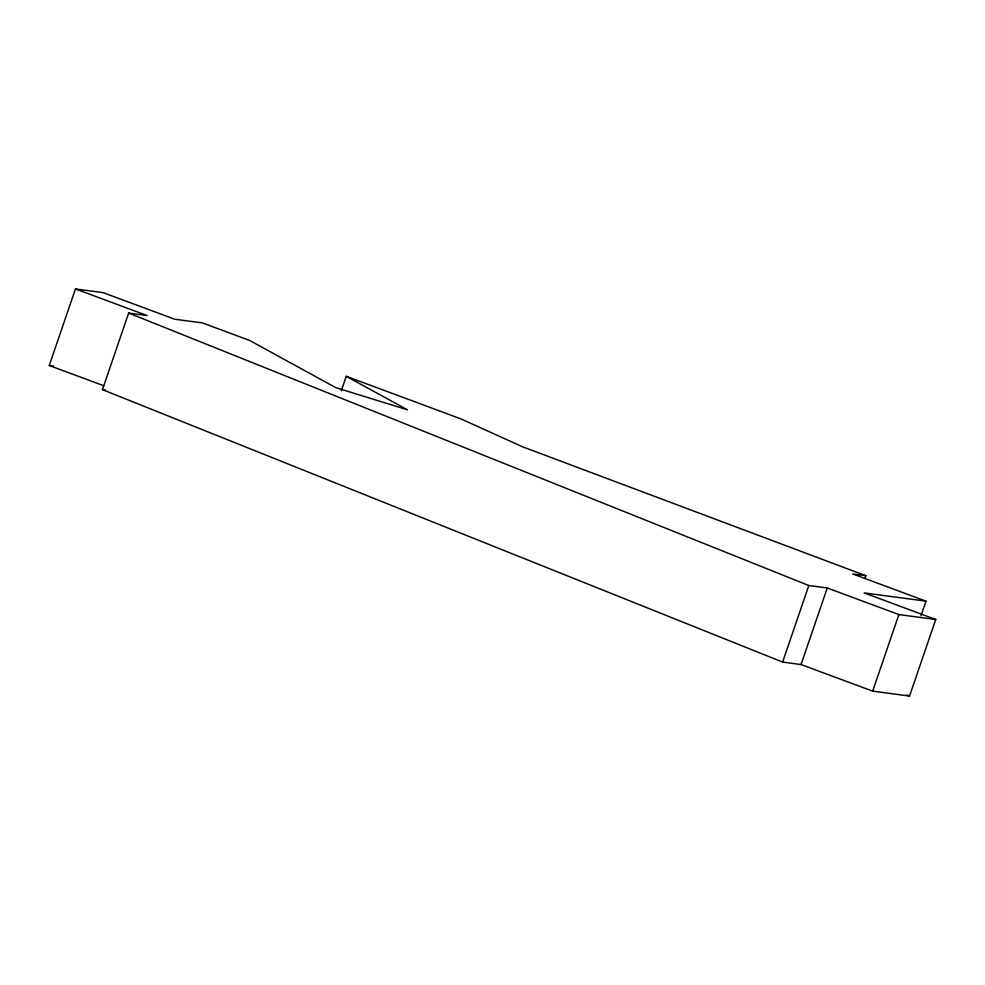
<?xml version="1.0" encoding="UTF-8"?>
<svg xmlns="http://www.w3.org/2000/svg" width="985" height="985" viewBox="0 0 985 985"><rect width="100%" height="100%" fill="white"/><g stroke="black" fill="none" stroke-linecap="round" stroke-linejoin="round"><path stroke-width="1.48" d="M103.696 385.714L49.25 365.509L75.463 288.937L103.105 292.631L174.751 319.226L202.393 322.92L249.55 340.416L335.823 387.634L407.458 409.809L346.264 376.319L341.315 390.774M921.061 615.613L926.011 601.17L864.116 592.908L935.75 619.491L909.537 696.063L872.673 691.138L801.039 664.543L782.607 662.08L102.452 389.629L128.666 313.07L147.097 315.532L75.463 288.937M782.607 662.08L808.82 585.521L827.252 587.983L898.886 614.578L935.75 619.491M801.039 664.543L827.252 587.983M864.879 578.614L865.877 575.72L522.456 446.747L460.881 418.871L346.264 376.319M872.673 691.138L898.886 614.578M49.25 365.509L53.621 366.088M102.452 389.629L105.296 390.011M865.877 575.72L852.727 573.972L926.011 601.17M906.668 695.004L909.537 696.063M128.666 313.07L808.82 585.521"/></g></svg>
